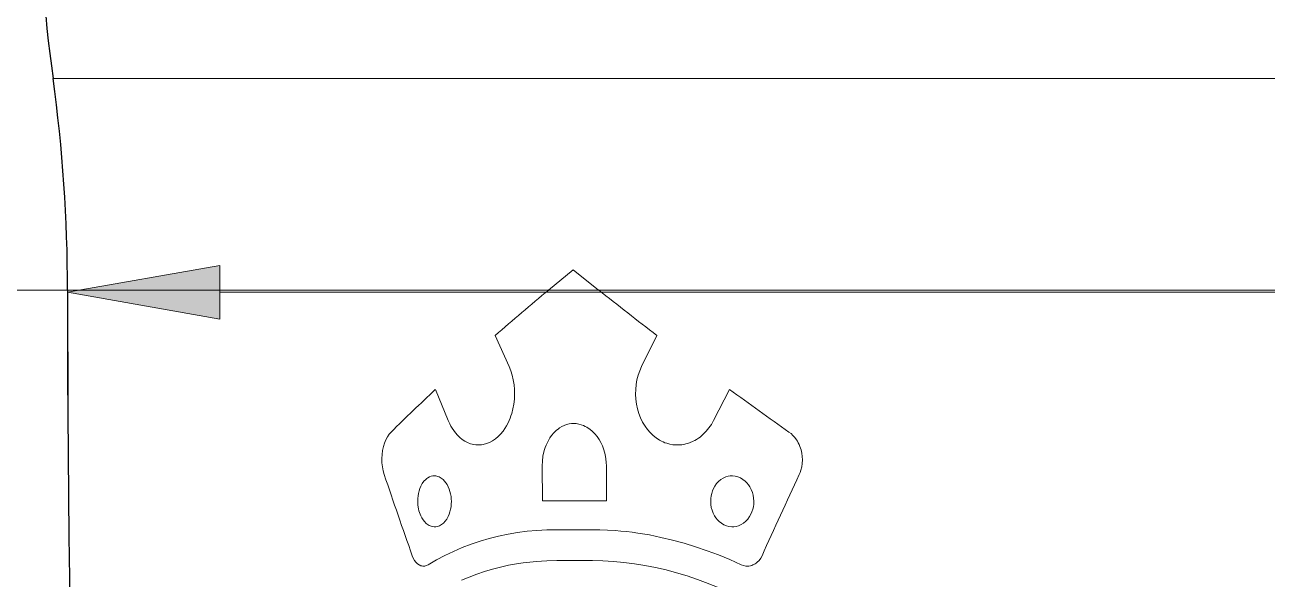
# Model space of a CAD drawing. Extents: x 0 to 297, y 0 to 532.
# Drawn here: x 80.51 to 104.6, y 271.2 to 281.95 of the extents above; entities that cross this region are included whole.
import ezdxf

# ---------------------------------------------------------------- set-up
doc = ezdxf.new("R2010")
doc.units = 0

msp = doc.modelspace()

# ---------------------------------------------------------------- linework, layer by layer
at = {"color": 7, "lineweight": 13, "ltscale": 0.439654}
msp.add_line((98.638, 280.913), (81.052, 280.913), dxfattribs=at)
at = {"color": 7, "lineweight": 13}
for p, q in [((148.616, 280.913), (98.638, 280.913)), ((81.334, 276.808), (42.368, 276.808)), ((84.289, 276.765), (145.38, 276.765)), ((148.334, 276.808), (98.773, 276.808))]:
    msp.add_line(p, q, dxfattribs=at)
at = {"color": 7, "lineweight": 13, "ltscale": 0.015484}
msp.add_line((90.666, 276.808), (91.144, 277.202), dxfattribs=at)
at = {"color": 7, "lineweight": 13, "ltscale": 0.015748}
msp.add_line((91.144, 277.202), (91.636, 276.808), dxfattribs=at)
at = {"color": 7, "lineweight": 13, "ltscale": 0.051062}
msp.add_line((81.334, 276.808), (81.334, 274.765), dxfattribs=at)
at = {"color": 7, "lineweight": 13, "ltscale": 0.435981}
msp.add_line((98.773, 276.808), (81.334, 276.808), dxfattribs=at)
at = {"color": 7, "lineweight": 13, "ltscale": 0.016413}
msp.add_line((89.897, 275.327), (89.631, 275.927), dxfattribs=at)
at = {"color": 7, "lineweight": 13, "ltscale": 0.016747}
msp.add_line((92.766, 275.927), (92.469, 275.327), dxfattribs=at)
at = {"color": 7, "lineweight": 13, "ltscale": 0.01626}
msp.add_line((88.468, 274.876), (88.718, 274.276), dxfattribs=at)
at = {"color": 7, "lineweight": 13, "ltscale": 0.016894}
msp.add_line((93.866, 274.276), (94.176, 274.876), dxfattribs=at)
at = {"color": 7, "lineweight": 13, "ltscale": 0.016974}
for p, q in [((90.547, 272.72), (90.542, 273.399)), ((91.786, 273.399), (91.79, 272.72))]:
    msp.add_line(p, q, dxfattribs=at)
at = {"color": 7, "lineweight": 13, "ltscale": 0.015343}
msp.add_line((91.16, 272.72), (90.547, 272.72), dxfattribs=at)
at = {"color": 7, "lineweight": 13, "ltscale": 0.015751}
msp.add_line((91.79, 272.72), (91.16, 272.72), dxfattribs=at)
at = {"color": 7, "lineweight": 13, "ltscale": 0.008568}
msp.add_line((91.164, 272.158), (90.822, 272.158), dxfattribs=at)
at = {"color": 7, "lineweight": 13, "ltscale": 0.008694}
msp.add_line((91.512, 272.158), (91.164, 272.158), dxfattribs=at)
at = {"color": 7, "lineweight": 13, "ltscale": 0.008566}
msp.add_line((90.827, 271.558), (91.169, 271.558), dxfattribs=at)
at = {"color": 7, "lineweight": 13, "ltscale": 0.008692}
msp.add_line((91.169, 271.558), (91.517, 271.558), dxfattribs=at)
at = {"color": 7, "lineweight": 13}
msp.add_lwpolyline([(84.289, 277.286), (81.334, 276.765), (84.289, 276.244)], close=True, dxfattribs=at)
for points in [[(88.718, 274.276), (88.749, 274.209), (88.77, 274.168), (88.793, 274.13), (88.825, 274.081), (88.86, 274.035), (88.897, 273.992), (88.942, 273.948), (88.989, 273.91), (89.039, 273.877), (89.09, 273.849), (89.15, 273.826), (89.18, 273.817), (89.211, 273.81), (89.252, 273.804), (89.293, 273.801), (89.335, 273.803), (89.366, 273.806), (89.397, 273.811), (89.459, 273.827), (89.519, 273.851), (89.577, 273.882), (89.632, 273.92), (89.685, 273.964), (89.734, 274.014), (89.781, 274.07), (89.816, 274.12), (89.849, 274.173), (89.879, 274.23), (89.899, 274.273), (89.918, 274.319), (89.935, 274.365), (89.951, 274.412), (89.974, 274.502), (89.991, 274.594), (90.002, 274.688), (90.006, 274.782), (90.003, 274.877), (89.995, 274.971), (89.98, 275.064), (89.958, 275.155), (89.931, 275.242), (89.897, 275.327)], [(92.469, 275.327), (92.432, 275.243), (92.402, 275.157), (92.379, 275.067), (92.363, 274.974), (92.354, 274.88), (92.352, 274.785), (92.357, 274.69), (92.369, 274.596), (92.388, 274.504), (92.415, 274.414), (92.448, 274.328), (92.488, 274.245), (92.511, 274.206), (92.535, 274.168), (92.582, 274.102), (92.635, 274.041), (92.692, 273.986), (92.754, 273.937), (92.819, 273.895), (92.853, 273.877), (92.887, 273.86), (92.922, 273.846), (92.957, 273.834), (93.015, 273.818), (93.074, 273.807), (93.133, 273.802), (93.192, 273.802), (93.251, 273.807), (93.288, 273.813), (93.325, 273.821), (93.361, 273.831), (93.397, 273.843), (93.467, 273.872), (93.502, 273.89), (93.536, 273.91), (93.57, 273.932), (93.603, 273.956), (93.665, 274.008), (93.723, 274.067), (93.776, 274.132), (93.824, 274.201), (93.866, 274.276)], [(87.478, 273.226), (87.456, 273.3), (87.441, 273.378), (87.432, 273.457), (87.43, 273.538), (87.434, 273.618), (87.445, 273.697), (87.462, 273.774), (87.482, 273.839), (87.508, 273.901), (87.538, 273.957), (87.573, 274.008), (87.592, 274.031), (87.612, 274.053)], [(90.542, 273.399), (90.545, 273.49), (90.556, 273.581), (90.575, 273.67), (90.587, 273.713), (90.601, 273.755), (90.616, 273.797), (90.634, 273.837), (90.66, 273.888), (90.689, 273.937), (90.721, 273.983), (90.768, 274.039), (90.794, 274.065), (90.82, 274.089), (90.848, 274.111), (90.876, 274.131), (90.92, 274.158), (90.966, 274.18), (91.013, 274.197), (91.062, 274.209), (91.106, 274.215), (91.152, 274.218)], [(91.152, 274.218), (91.201, 274.215), (91.249, 274.207), (91.298, 274.195), (91.345, 274.178), (91.375, 274.163), (91.406, 274.147), (91.435, 274.129), (91.464, 274.109), (91.519, 274.063), (91.564, 274.017), (91.606, 273.966), (91.644, 273.91), (91.678, 273.85), (91.708, 273.787), (91.724, 273.746), (91.738, 273.705), (91.751, 273.662), (91.762, 273.618), (91.777, 273.53), (91.784, 273.464), (91.786, 273.399)], [(95.326, 274.053), (95.367, 274.021), (95.405, 273.985), (95.441, 273.945), (95.473, 273.902), (95.492, 273.872), (95.509, 273.84), (95.526, 273.808), (95.54, 273.774), (95.561, 273.71), (95.577, 273.645), (95.586, 273.578), (95.588, 273.51), (95.585, 273.443), (95.574, 273.376), (95.558, 273.311), (95.543, 273.268), (95.525, 273.226)], [(88.126, 272.708), (88.127, 272.76), (88.132, 272.812), (88.141, 272.863), (88.153, 272.912), (88.168, 272.959), (88.187, 273.004), (88.215, 273.053), (88.246, 273.097), (88.281, 273.134), (88.301, 273.15), (88.321, 273.164), (88.353, 273.182), (88.386, 273.194), (88.419, 273.201), (88.454, 273.202), (88.475, 273.2), (88.496, 273.197), (88.518, 273.19), (88.539, 273.182), (88.579, 273.16), (88.617, 273.131), (88.646, 273.102), (88.672, 273.068), (88.696, 273.032), (88.718, 272.991), (88.737, 272.947), (88.752, 272.9), (88.764, 272.851), (88.773, 272.801), (88.778, 272.749), (88.78, 272.708)], [(93.809, 272.708), (93.811, 272.76), (93.817, 272.812), (93.829, 272.863), (93.844, 272.912), (93.864, 272.959), (93.889, 273.003), (93.923, 273.051), (93.961, 273.094), (94.005, 273.13), (94.052, 273.159), (94.077, 273.172), (94.102, 273.182), (94.145, 273.194), (94.188, 273.201), (94.232, 273.202), (94.285, 273.197), (94.337, 273.183), (94.387, 273.163), (94.435, 273.134), (94.479, 273.1), (94.513, 273.066), (94.543, 273.028), (94.57, 272.987), (94.597, 272.936), (94.618, 272.881), (94.633, 272.825), (94.642, 272.767), (94.646, 272.708)], [(88.78, 272.708), (88.778, 272.656), (88.773, 272.604), (88.764, 272.553), (88.752, 272.504), (88.736, 272.457), (88.716, 272.413), (88.689, 272.365), (88.659, 272.323), (88.624, 272.286), (88.586, 272.256), (88.566, 272.244), (88.546, 272.234), (88.513, 272.222), (88.479, 272.215), (88.445, 272.214), (88.41, 272.218), (88.39, 272.223), (88.369, 272.23), (88.348, 272.24), (88.328, 272.252), (88.29, 272.28), (88.256, 272.315), (88.229, 272.349), (88.206, 272.386), (88.185, 272.426), (88.172, 272.458), (88.161, 272.49), (88.15, 272.525), (88.141, 272.562), (88.13, 272.634), (88.126, 272.708)], [(94.646, 272.708), (94.644, 272.656), (94.637, 272.604), (94.625, 272.553), (94.609, 272.504), (94.589, 272.457), (94.564, 272.413), (94.529, 272.365), (94.49, 272.323), (94.446, 272.286), (94.399, 272.257), (94.374, 272.245), (94.348, 272.234), (94.305, 272.222), (94.261, 272.215), (94.217, 272.214), (94.164, 272.219), (94.113, 272.233), (94.063, 272.254), (94.016, 272.282), (93.973, 272.316), (93.939, 272.35), (93.909, 272.388), (93.882, 272.429), (93.857, 272.481), (93.836, 272.535), (93.821, 272.591), (93.812, 272.649), (93.809, 272.708)], [(90.822, 272.158), (90.63, 272.155), (90.439, 272.144), (90.25, 272.127), (90.063, 272.103), (89.878, 272.071), (89.695, 272.033), (89.515, 271.988), (89.337, 271.935), (89.162, 271.876), (88.99, 271.81), (88.82, 271.737), (88.654, 271.657), (88.491, 271.57), (88.331, 271.477)], [(94.4, 271.477), (94.18, 271.576), (93.96, 271.667), (93.738, 271.75), (93.515, 271.827), (93.292, 271.895), (93.068, 271.956), (92.844, 272.009), (92.621, 272.055), (92.397, 272.092), (92.285, 272.107), (92.174, 272.121), (92.063, 272.132), (91.953, 272.141), (91.805, 272.151), (91.658, 272.156), (91.512, 272.158)], [(88.331, 271.477), (88.297, 271.461), (88.279, 271.455), (88.261, 271.452), (88.243, 271.45), (88.225, 271.451), (88.207, 271.454), (88.189, 271.458), (88.154, 271.474), (88.121, 271.496), (88.091, 271.526), (88.064, 271.563), (88.04, 271.605), (88.02, 271.651)], [(94.806, 271.651), (94.78, 271.604), (94.749, 271.562), (94.713, 271.525), (94.693, 271.509), (94.673, 271.495), (94.629, 271.473), (94.607, 271.464), (94.584, 271.458), (94.552, 271.452), (94.521, 271.45), (94.489, 271.452), (94.444, 271.461), (94.4, 271.477)], [(88.974, 271.176), (89.121, 271.238), (89.27, 271.294), (89.421, 271.345), (89.574, 271.391), (89.729, 271.431), (89.886, 271.466), (90.045, 271.495), (90.173, 271.514), (90.302, 271.53), (90.432, 271.542), (90.53, 271.549), (90.629, 271.554), (90.827, 271.558)], [(91.517, 271.558), (91.718, 271.554), (91.921, 271.543), (92.124, 271.524), (92.328, 271.498), (92.533, 271.465), (92.738, 271.424), (92.943, 271.377), (93.148, 271.322), (93.352, 271.26), (93.556, 271.191), (93.706, 271.136), (93.856, 271.077), (94.006, 271.014), (94.117, 270.965), (94.229, 270.914), (94.45, 270.805), (94.669, 270.689), (94.886, 270.565), (95.1, 270.434), (95.311, 270.295)]]:
    msp.add_lwpolyline(points, dxfattribs=at)
at = {"color": 7, "lineweight": 30}
for centre, radius, start, end in [((109.244, 284.808), 28.46, 180, 187.8656), ((51.334, 276.807), 30, 0.0004, 7.8656), ((500.334, 276.811), 419, 180.00042, 186.97865)]:
    msp.add_arc(centre, radius, start, end, dxfattribs=at)
at = {"color": 7, "lineweight": 13}
for centre, radius, start, end in [((124.921, 235.497), 53.665, 129.6656, 131.1164), ((134.457, 330.602), 68.756, 231.47976, 232.67369), ((115.915, 245.498), 40.205, 133.0541, 134.7474), ((148.164, 349.012), 91.71, 233.93671, 234.82046), ((203.747, 312.445), 122.706, 198.63992, 199.41743), ((257.529, 198.211), 178.529, 155.15392, 155.70941)]:
    msp.add_arc(centre, radius, start, end, dxfattribs=at)
msp.add_solid([(84.289, 277.286), (81.334, 276.765), (84.289, 277.286), (84.289, 276.244)], dxfattribs=at)

doc.saveas('drawing.dxf')
